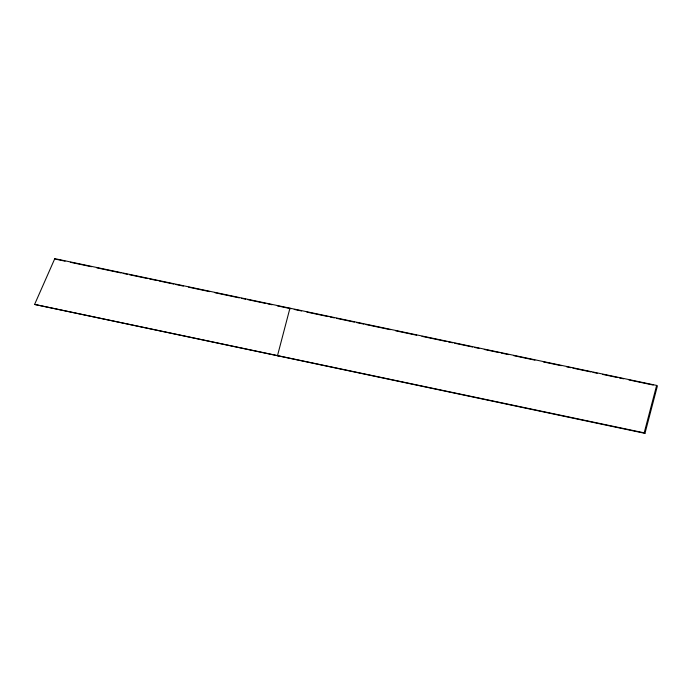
<?xml version="1.0" encoding="UTF-8"?>
<svg xmlns="http://www.w3.org/2000/svg" width="692" height="692" viewBox="0 0 692 692"><rect width="100%" height="100%" fill="white"/><g stroke="black" fill="none" stroke-linecap="round" stroke-linejoin="round"><path stroke-width="1.04" d="M289.948 308.174L277.509 355.602L278.617 356.19M644.961 433.356L644.2 432.837L656.639 385.418L54.798 258.644L34.6 304.428L644.961 433.356L657.4 385.937L656.639 385.418M56.614 259.379L65.065 261.161M70.35 262.277L91.465 266.723M96.75 267.83L121.039 272.951M123.15 273.392L127.371 274.283M129.482 274.733L147.439 278.513M149.55 278.954L156.937 280.511M159.056 280.961L173.839 284.075M175.95 284.516L183.345 286.073M188.622 287.189L209.745 291.635M215.022 292.751L239.311 297.863M241.422 298.313L245.651 299.203M247.762 299.645L265.711 303.425M267.821 303.875L272.051 304.757M277.328 305.873L291.055 308.762M294.221 309.428L301.617 310.985M306.893 312.101L328.008 316.547M330.119 316.997L334.34 317.879M336.45 318.329L354.399 322.109M356.51 322.55L363.905 324.107M366.016 324.557L390.297 329.669M395.573 330.785L416.688 335.231M421.973 336.338L446.253 341.459M448.364 341.9L452.585 342.791M454.696 343.232L472.645 347.012M474.755 347.462L478.976 348.353M484.262 349.46L499.036 352.574M501.146 353.024L508.542 354.581M513.819 355.688L534.933 360.134M543.376 361.916L561.324 365.696M566.61 366.812L570.831 367.694M572.941 368.144L590.89 371.924M593.001 372.365L597.222 373.256M602.498 374.372L617.281 377.486M619.392 377.927L623.613 378.818M628.898 379.925L653.179 385.046M34.6 304.428L644.2 432.837M54.798 258.644L55.559 259.163"/></g></svg>
